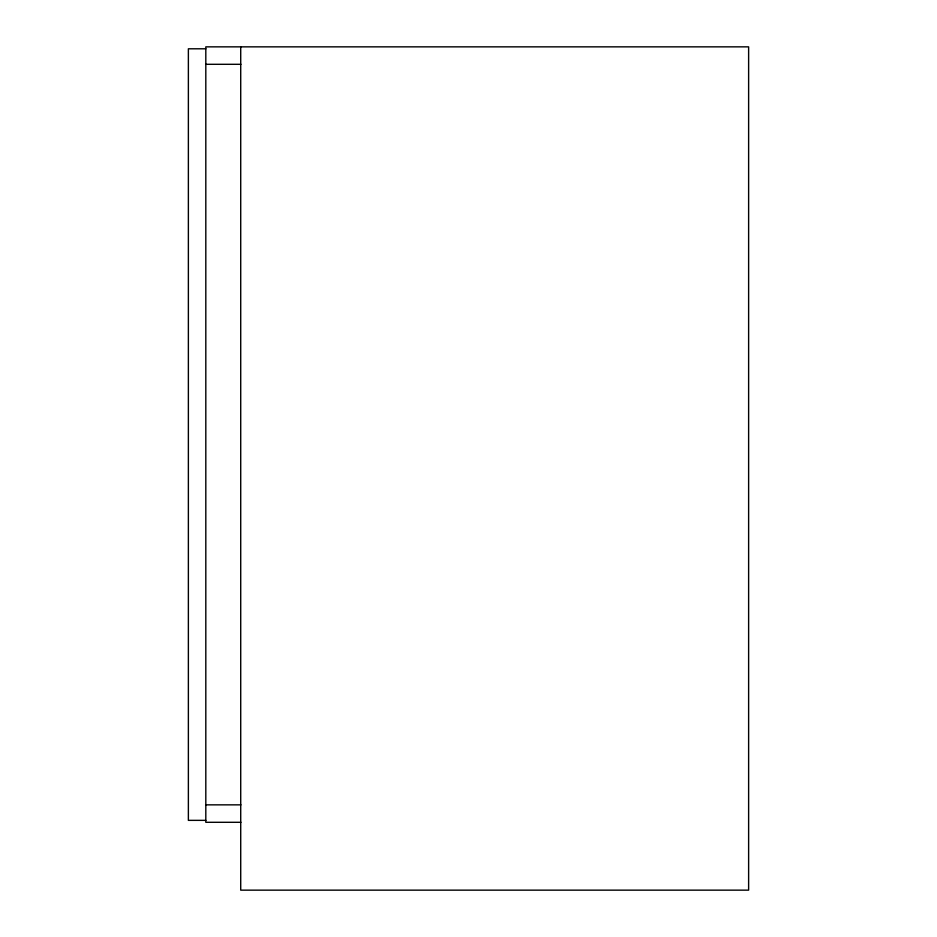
<?xml version="1.0" encoding="UTF-8"?>
<svg xmlns="http://www.w3.org/2000/svg" width="937" height="937" viewBox="0 0 937 937"><rect width="100%" height="100%" fill="white"/><g stroke="black" fill="none" stroke-linecap="round" stroke-linejoin="round"><path stroke-width="1.41" d="M205.812 48.794L188.372 48.794L188.372 820.355L205.812 820.355M205.812 64.302L240.926 64.302M205.812 804.848L240.926 804.848M240.926 822.299L205.812 822.299L205.812 46.85L748.628 46.85L748.628 890.15L240.715 890.15L240.715 46.85"/></g></svg>
